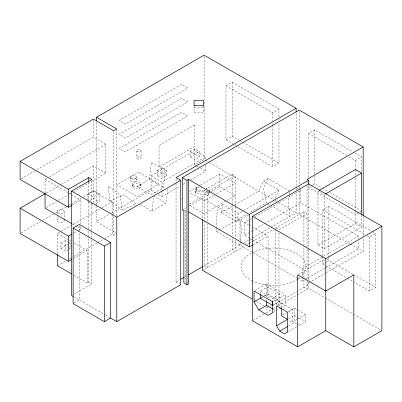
<?xml version="1.0" encoding="UTF-8"?>
<svg xmlns="http://www.w3.org/2000/svg" width="402" height="402" viewBox="0 0 402 402"><rect width="100%" height="100%" fill="white"/><g stroke="black" fill="none" stroke-linecap="round" stroke-linejoin="round"><path stroke-width="0.3" stroke-dasharray="2.01 1.51" d="M266.496 299.44L266.496 301.842M255.109 290.41L266.496 283.832L266.496 297.038M240.361 241.446L239.989 245.119L239.989 242.657M240.426 240.833L241.547 229.813L239.989 219.909L239.989 240.2M149.509 179.408L151.338 162.282L165.373 170.388L163.544 187.513L151.067 194.714L137.032 186.613L149.509 179.408L163.544 187.513M140.589 204.568L151.956 211.161L153.715 196.729M151.956 211.161L166.021 203.075L167.709 189.221M289.4 194.794L288.329 202.799L289.892 216.306L270.772 205.271M289.48 194.176L289.892 191.096L268.059 178.493L263.38 181.191L258.702 191.096L234.833 204.874M248.577 214.949L236.868 221.708L221.271 212.703L222.834 204.603L238.426 213.608L243.295 210.799M236.868 221.708L238.426 213.608M209.347 191.02L209.347 192.824L208.206 195.282L195.427 193.307L195.427 189.704L196.568 187.247L202.045 188.091M196.568 190.844L195.427 193.307L196.568 187.247L196.568 190.844L209.347 192.824M268.059 178.493L263.38 188.397L266.496 202.804L248.868 212.98M275.074 198.447L278.973 190.196L263.38 181.191M21.155 178.784L34.803 170.9M36.873 169.709L93.395 137.072L105.872 144.278L105.872 173.091L73.832 191.588M45.054 193.171L45.054 179.392L47.225 178.136M49.396 176.885L105.872 144.278M234.019 144.434L225.954 139.775L225.954 85.752L232.19 82.154L278.973 109.163L278.973 118.479M46.491 192.965L59.295 185.573M61.405 184.357L93.395 165.885L105.872 173.091M46.14 207.578L56.456 201.618M58.627 200.367L68.943 194.407M69.491 194.096L71.119 193.156M87.958 199.779L87.958 193.684L93.571 190.442L99.183 193.684L99.183 201.603L94.078 204.553M21.185 232.783L40.753 221.487M42.929 220.236L54.888 213.331M55.431 213.015L66.843 206.427M67.385 206.11L69.018 205.171M69.561 204.859L70.646 204.231M71.189 203.914L81.48 197.975M83.646 196.724L93.395 191.096L112.108 201.899L112.108 213.743M72.239 205.11L80.918 200.101L80.918 224.678M99.183 193.684L93.571 196.925L87.958 193.684M89.998 200.427L93.571 198.362L99.183 201.603M157.333 170.388L162.011 167.689L166.689 170.388L166.689 175.79L162.011 178.493L157.333 175.79L157.333 170.388L166.689 175.79M190.086 151.479L194.764 148.78L199.442 151.479L199.442 156.88L194.764 159.584L190.086 156.88L190.086 151.479L199.442 156.88M111.645 212.975L151.097 190.196L151.097 175.79L194.764 150.579L205.678 156.88L205.678 159.388M57.526 253.984L57.526 233.411L60.772 231.542M61.31 231.23L101.299 208.141M101.842 207.829L112.108 201.899M157.333 175.79L166.689 170.388M190.086 156.88L199.442 151.479M225.954 139.775L232.19 136.172L239.18 140.213M225.954 85.752L272.737 112.766L278.973 109.163M74.018 232.894L76.928 231.215M78.315 230.416L80.918 228.909L80.918 225.286M151.097 175.79L162.011 182.091L205.678 156.88M96.515 205.447L96.515 221.708L109.485 214.221M194.764 148.78L194.764 164.986L204.121 159.584L208.99 162.398M68.626 249.33L65.511 251.129L60.833 248.431L60.833 243.029L65.511 240.326L67.591 241.527M60.833 248.431L68.626 243.929M69.149 243.627L70.189 243.029L70.189 248.431L69.149 249.029M158.383 194.402L162.011 196.498L179.855 186.196M183.101 184.322L186.347 182.453M190.674 179.955L205.678 171.287L205.678 165.026M57.526 265.828L66.23 260.803M69.491 258.918L71.124 257.978M73.842 256.406L97.229 242.908M97.771 242.592L103.751 239.14M104.294 238.823L112.108 234.316L113.671 235.215L116.786 233.411L96.515 221.708M73.687 258.295L87.159 250.521L87.159 282.933L88.716 282.033L91.837 283.832L91.837 239.431M189.598 191.377L199.819 185.478M200.357 185.166L219.713 173.991L235.311 182.995L215.949 194.171M205.201 189.573L232.19 173.991L235.311 175.79L235.311 205.794M208.316 191.372L235.311 175.79M308.605 177.558L308.605 133.474L314.841 129.871L352.484 151.604M189.608 203.975L210.779 191.754M211.321 191.442L219.713 186.593L235.311 195.598L226.979 200.407M182.82 209.693L186.553 207.538M189.221 206L202.558 198.297L248.572 224.864M184.367 210.603L185.407 210.005L186.443 210.603M213.799 195.412L204.121 201L189.598 192.618M237.783 146.604L272.737 166.785L278.973 163.187L278.973 122.826M225.552 201.231L204.121 213.608L188.523 204.603M222.834 204.603L218.155 207.301L216.593 215.407L216.593 227.251M73.697 294.304L91.837 283.832M221.271 212.703L232.663 206.131M74.164 303.043L79.36 300.043L79.36 232.537M243.833 210.482L278.973 190.196M216.593 227.874L216.593 231.612L218.753 230.366M219.296 230.055L246.733 214.216M251.682 218.557L244.667 222.607L244.667 235.215L252.752 239.883M254.923 216.688L300.807 190.196L300.807 202.799L358.509 236.115L358.509 238.517M312.243 185.392L308.605 187.493L355.388 214.507L359.026 212.407M312.761 185.096L314.841 183.895L321.831 187.93M348.936 156.76L355.388 160.483L361.629 156.88L361.629 171.785M244.667 235.215L251.682 231.165M252.225 230.848L264.099 223.994M264.637 223.683L300.807 202.799M176.046 183.845L176.046 282.033L179.825 279.852M184.684 277.048L186.307 276.114M204.121 220.824L204.121 265.828L242.145 243.873M244.305 242.627L248.622 240.13M249.165 239.818L251.863 238.26M252.401 237.949L270.219 227.668M270.757 227.351L296.128 212.703L296.128 191.799M202.558 270.33L245.064 245.788M247.23 244.537L248.853 243.602M249.396 243.285L251.567 242.034M252.104 241.723L273.239 229.522M275.405 228.271L303.927 211.804L307.043 213.603L278.973 229.813L275.857 228.009M253.089 244.758L268.059 236.115L268.059 298.093M322.64 255.953L322.64 210.005L328.876 206.402L371.9 231.24M359.549 212.105L361.629 210.904M317.962 245.119L324.198 248.717L324.198 194.699L317.962 191.096L317.962 245.119L355.388 223.507L361.629 227.11L361.629 215.311M324.198 248.717L361.629 227.11M260.416 294.128L260.416 291.128L267.747 286.892L279.908 293.917L279.908 301.118L272.581 305.354M253.295 240.195L302.364 268.526L322.881 256.682M323.419 256.37L358.509 236.115M298.229 274.516L324.68 259.245M261.074 297.771L263.787 296.204M264.33 295.892L266.496 294.636M261.466 297.726L262.511 297.118M264.606 295.912L267.747 294.098L279.908 301.118M322.64 256.577L322.64 264.024L326.278 261.923M326.796 261.627L328.876 260.426L328.876 257.938M367.272 235.773L369.423 237.014L375.664 233.411L375.664 287.435L369.423 291.038L353.83 282.033M279.908 293.917L272.581 298.148L272.581 300.55M297.485 278.315L302.364 281.134L304.525 279.887M305.068 279.576L325.037 268.044M325.58 267.732L358.509 248.717L358.509 240.919M273.28 301.525L285.214 294.636L285.214 305.445L281.053 307.842M325.937 272.928L307.043 283.832L308.605 284.737L298.525 290.551M326.479 272.616L363.187 251.421L363.187 238.285M270.657 306.641L271.697 306.043M272.214 305.741L297.988 290.862M277.124 305.575L281.284 303.173L281.284 307.374M253.004 320.434L263.823 314.188M265.988 312.937L273.023 308.877M273.566 308.565L275.727 307.319M275.857 229.261L275.857 303.641L278.973 305.445L296.787 295.158M297.329 294.847L308.605 288.334L324.891 297.741M273.254 312.344L280.872 307.947M282.34 315.168L286.571 312.726M288.686 311.505L294.505 308.143L297.118 309.651M288.621 311.61L292.259 309.51L292.259 322.118L288.601 320.002M288.541 318.791L294.505 315.344L298.168 317.459M292.259 322.118L297.023 319.369M297.55 319.062L305.485 314.48L305.485 321.685L298.435 325.756M288.696 325.901L294.505 322.55L297.138 324.067M288.666 331.394L298.194 325.896M109.997 201.121L123.871 194.829L136.132 203.839L122.263 210.13L109.997 201.121L107.962 185.975L120.223 194.99L122.263 210.13M194.065 107.51L203.372 107.51M206.306 188.749L209.347 189.221L209.347 190.422M195.427 189.704L208.206 191.684L208.206 195.282M354.634 152.845L361.629 156.88M308.605 133.474L346.785 155.514M239.718 140.519L278.973 163.187M322.369 188.242L327.751 191.347M329.901 192.588L360.549 210.281M234.557 144.745L237.245 146.298M296.646 187.794L298.726 188.995M299.249 189.297L300.807 190.196M372.438 231.552L375.664 233.411M322.64 210.005L365.122 234.532M209.532 162.709L274.481 200.206M275.018 200.518L277.727 202.08M278.269 202.392L349.83 243.707M350.373 244.024L363.187 251.421M267.566 203.417L270.239 204.96M194.764 164.986L196.322 165.885M196.839 166.187L198.402 167.086M200.482 168.287L205.678 171.287M326.836 259.245L353.288 274.516M353.614 274.707L375.664 287.435M322.64 264.024L346.841 277.998M347.378 278.305L353.293 281.722M249.114 225.175L251.818 226.738M252.361 227.05L268.059 236.115M151.097 190.196L156.303 193.201M216.593 231.612L296.942 278.003M325.434 298.053L353.127 314.037M353.67 314.354L380.815 330.027M266.496 283.832L285.214 294.636M297.646 309.952L305.485 314.48M260.416 291.128L292.259 309.51M298.691 317.761L305.485 321.685M204.121 265.828L207.236 267.626L207.236 223.874M87.958 201.603L93.571 204.844M273.254 309.344L275.857 310.846M297.666 324.374L299.249 325.288M45.054 179.392L67.878 192.568M68.42 192.885L70.596 194.136M71.139 194.452L80.918 200.101M254.546 300.344L256.019 301.193M256.511 301.48L263.858 305.721M265.958 306.932L268.059 308.143L268.059 303.746M186.443 282.631L185.407 282.033L185.407 210.005M176.046 282.033L179.689 284.134M72.224 223.889L76.571 226.401M77.114 226.713L80.918 228.909M57.526 233.411L68.842 239.944M69.38 240.255L70.998 241.19M73.692 242.743L87.159 250.521M68.109 241.828L70.189 243.029M60.833 243.029L68.626 247.531M69.149 247.828L70.189 248.431M73.722 275.174L87.159 282.933M73.641 296.741L104.636 314.63M105.173 314.942L109.475 317.424M153.574 195.854L166.021 203.075M63.737 219.598L63.878 219.723A3.528 2.035 0 0 1 63.114 221.939L61.968 222.381A3.528 2.035 0 0 1 57.159 220.899A3.528 2.035 0 0 1 60.617 218.462M369.423 237.014L369.423 291.038M363.187 216.397L363.187 237.662M355.388 160.483L355.388 168.554M355.388 169.488L355.388 175.388M355.388 177.87L355.388 210.161M355.388 210.779L355.388 223.507M328.876 206.402L328.876 257.32M314.841 129.871L314.841 175.202M314.841 175.82L314.841 183.895M308.605 184.669L308.605 249.084M308.605 249.562L308.605 279.732M308.605 282.234L308.605 288.334M307.043 181.89L307.043 183.141M307.043 185.644L307.043 289.234L303.927 287.435L303.927 278.058M303.927 211.804L303.927 244.934M303.927 247.431L303.927 277.435M302.364 268.526L302.364 276.33M302.364 276.933L302.364 281.134M299.249 111.314L299.249 186.362M299.249 186.99L299.249 188.236M299.249 190.739L299.249 214.507M296.128 113.263L296.128 187.689M296.128 188.317L296.128 191.442M294.505 308.143L294.505 322.55M278.973 119.098L278.973 120.339M278.973 232.939L278.973 305.445M272.737 112.766L272.737 120.836M272.737 123.319L272.737 124.565M272.737 125.183L272.737 166.785M267.747 286.892L267.747 294.098M235.311 206.417L235.311 237.667M235.311 240.17L235.311 251.421L232.19 249.622L232.19 238.371M232.19 82.154L232.19 136.172M232.19 173.991L232.19 203.367M232.19 203.99L232.19 235.868M219.713 173.991L219.713 186.593M207.236 221.371L207.236 191.995L204.121 190.196L204.121 220.195M204.121 56.391L204.121 159.584M203.372 106.279L203.372 112.882L194.065 112.882L194.065 106.279M202.558 198.297L202.558 218.909M176.046 178.84L176.046 183.217M162.011 167.689L162.011 178.493M162.011 182.091L162.011 190.236M162.011 190.86L162.011 196.498M141.057 150.655L141.057 157.855M140.966 184.342L140.966 186.141M136.645 150.655L136.645 157.855M136.62 177.287A3.181 1.839 0 0 1 131.851 178.88A3.181 1.839 0 0 1 131.851 175.699A3.181 1.839 0 0 1 136.62 177.287L136.62 179.885M132.147 184.342L132.147 186.141M130.258 177.287L130.258 179.885M116.786 129.595L116.786 215.904M113.671 131.399L113.671 215.829M113.671 216.452L113.671 235.215M112.108 214.367L112.108 234.316M96.515 122.268L96.515 204.824M93.571 190.442L93.571 203.02M93.395 120.309L93.395 137.072M93.395 165.885L93.395 191.096M91.837 180.644L91.837 201.281M91.837 203.784L91.837 231.924M91.837 232.552L91.837 238.803M88.716 181.965L88.716 201.357M88.716 201.98L88.716 228.874M88.716 231.376L88.716 282.033M79.36 225.658L79.36 231.909M65.511 240.326L65.511 251.129M64.149 211.497L64.149 218.1M64.149 218.698L64.149 220.502M57.089 211.497L57.089 213.899M57.089 216.301L57.089 220.502M252.16 252.617A32.436 18.728 0 0 1 293.767 252.109A32.436 18.728 0 0 1 301.992 275.666M299.731 277.737A32.436 18.728 0 0 1 298.4 278.722M297.922 279.043A32.436 18.728 0 0 1 253.275 281.375M252.712 281.109A32.436 18.728 0 0 1 251.612 252.898M133.439 184.342L132.479 185.171A4.412 2.548 0 0 0 136.554 188.689A4.412 2.548 0 0 0 140.63 185.171L138.243 183.789A4.412 2.548 0 0 0 133.439 184.342M181.508 84.405L119.128 120.419L125.364 124.017L187.744 88.003L181.508 84.405M181.508 98.359L119.128 134.374L125.364 137.976L187.744 101.962L181.508 98.359M181.508 112.314L119.128 148.328L125.364 151.931L187.744 115.917L181.508 112.314M194.608 124.921L159.051 145.449L159.051 167.056L194.608 146.529L194.608 124.921M138.62 172.187L116.786 184.794L137.258 196.613L159.086 184.005L138.62 172.187M135.836 178.714L135.69 178.588A3.181 1.839 0 0 0 130.499 179.186A3.181 1.839 0 0 0 133.439 181.724A3.181 1.839 0 0 0 136.378 179.186L135.836 178.714M133.057 185.895A4.412 2.548 0 0 0 140.63 185.317A4.412 2.548 0 0 0 135.982 181.82A4.412 2.548 0 0 0 133.057 185.895M137.102 151.428A2.206 1.271 0 0 0 140.891 151.142A2.206 1.271 0 0 0 138.564 149.393A2.206 1.271 0 0 0 137.102 151.428M137.102 158.629A2.206 1.271 0 0 0 140.891 158.343A2.206 1.271 0 0 0 138.564 156.594A2.206 1.271 0 0 0 137.102 158.629M57.818 212.738A3.528 2.035 0 0 0 63.878 212.276A3.528 2.035 0 0 0 60.159 209.477A3.528 2.035 0 0 0 57.818 212.738"/><path stroke-width="0.6" d="M258.702 309.942L268.059 315.344L272.737 312.645L272.737 301.842L254.024 291.038L254.024 301.842L258.702 309.942L266.496 305.445L266.496 301.842M71.697 205.422L68.446 207.301L20.1 179.392L20.1 161.383L93.395 119.067L113.671 130.771L116.786 128.972L96.515 117.263L96.515 121.017M96.515 117.263L204.121 55.139L296.128 108.264L296.128 112.012M71.591 259.506L68.446 261.325L20.1 233.411L20.1 208.201L45.416 193.588M20.1 161.383L68.446 189.297L88.716 177.589L91.837 179.392L71.561 191.096L71.561 295.54L73.124 296.44M110.55 318.047L104.314 321.65L73.124 303.641L73.124 228.009L79.36 224.411L110.55 242.416L110.55 318.047L116.786 321.65L180.729 284.737L180.729 180.292L176.046 177.589L296.128 108.264M20.1 208.201L68.446 236.115L71.993 234.064M182.287 177.589L186.965 180.292L188.523 179.392L188.523 283.832L186.965 284.737L183.845 282.933L183.845 210.904L182.287 210.005L182.287 177.589L299.249 110.063L363.187 146.976L363.187 215.773M71.561 191.096L116.786 217.206L180.729 180.292M73.124 228.009L104.314 246.019L110.55 242.416M363.187 146.976L307.043 179.392L308.605 180.292L308.605 184.046M188.523 179.392L249.346 214.502L308.605 180.292M252.461 216.306L308.605 183.895L381.9 226.21L381.9 330.65L353.83 346.861L325.761 330.65L297.686 346.861L252.461 320.751L252.461 216.306L325.761 258.622L381.9 226.21M319.047 190.468L355.388 169.488L361.629 173.086L361.629 214.693M325.283 194.071L361.629 173.086M180.905 279.229L184.146 277.36M188.463 274.862L203.04 266.451M188.523 211.804L249.346 246.918L252.551 245.064M254.024 301.842L260.531 298.083M287.631 331.992L284.465 333.821L279.722 331.082L276.606 325.68L287.455 319.419M279.722 331.082L287.641 326.514M194.065 105.681L203.372 105.681M266.496 305.445L272.737 309.043M252.089 298.922L202.558 270.33L202.558 219.537M287.556 319.399L281.284 315.776L281.284 307.977M71.682 223.577L45.054 208.201L45.054 193.799M71.561 273.928L57.526 265.828L57.526 254.607M353.83 346.861L353.83 274.827L325.761 291.038L297.686 274.827L297.686 346.861M325.761 258.622L325.761 330.65M287.581 332.022L287.581 312.213L276.606 305.872L276.606 325.68M272.581 301.148L272.581 305.354L260.416 298.329L260.416 294.726M249.346 214.502L249.346 246.918M203.372 105.711L203.372 100.304L194.065 100.304L194.065 105.711M186.965 180.292L186.965 284.737M116.786 217.206L116.786 321.65M104.314 246.019L104.314 321.65M88.716 177.589L88.716 181.342M68.446 189.297L68.446 207.301M68.446 236.115L68.446 261.325"/></g></svg>
